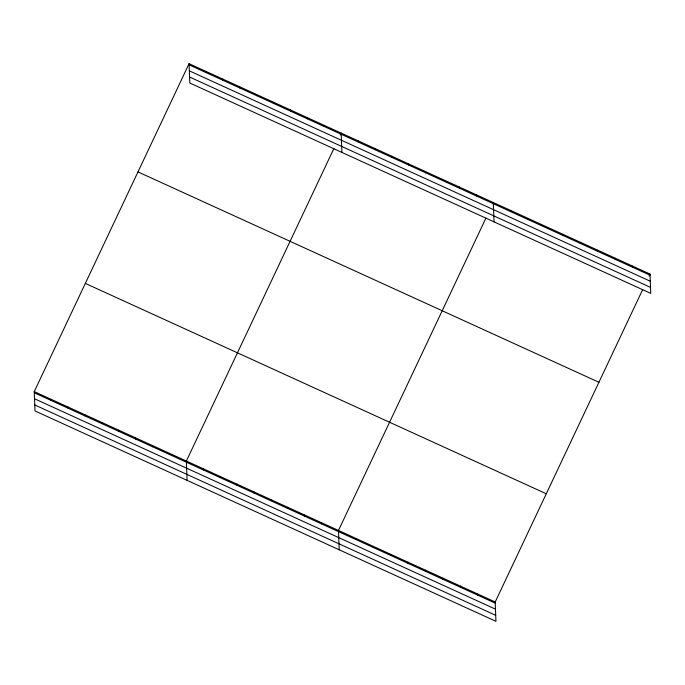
<?xml version="1.0" encoding="UTF-8"?>
<svg xmlns="http://www.w3.org/2000/svg" width="685" height="685" viewBox="0 0 685 685"><rect width="100%" height="100%" fill="white"/><g stroke="black" fill="none" stroke-linecap="round" stroke-linejoin="round"><path stroke-width="1.03" d="M642.71 289.515L495.195 601.987L495.931 621.312L34.995 410.949L34.25 391.614L189.069 63.688L650.005 274.051L650.75 293.385L189.805 83.013L189.069 63.688M333.878 148.568L186.363 461.039L187.099 480.365M340.265 135.039L341.173 133.104L341.918 152.438M485.99 217.993L338.476 530.464L339.212 549.79M649.097 275.986L650.005 274.051M189.111 64.852L650.056 275.224M189.343 70.846L650.279 281.218M189.582 77.02L650.519 287.392M137.976 171.901L598.921 382.273M85.342 283.402L546.279 493.774M34.25 391.614L495.195 601.987M34.293 392.788L495.238 603.151M34.524 398.773L495.469 609.145M34.764 404.955L495.7 615.318M632.597 266.105L632.64 267.278M615.181 258.159L615.224 259.324M597.765 250.213L597.808 251.378M580.358 242.267L580.4 243.432M562.942 234.321L562.984 235.486M545.525 226.375L545.568 227.54M528.118 218.421L528.161 219.594M510.702 210.475L510.745 211.639M493.286 202.529L494.031 221.854M476.383 194.814L476.435 195.978M477.779 594.041L477.822 595.205M459.481 187.099L459.532 188.272M460.363 586.095L460.406 587.259M442.587 179.393L442.63 180.557M442.955 578.149L442.998 579.313M425.685 171.678L425.727 172.843M425.539 570.194L425.582 571.367M408.782 163.963L408.825 165.128M408.123 562.248L408.166 563.421M391.88 156.248L391.923 157.413M390.715 554.302L390.758 555.466M374.978 148.534L375.02 149.698M358.075 140.819L358.127 141.983M373.299 546.356L373.342 547.52M355.883 538.41L355.926 539.574M324.279 125.398L324.322 126.562M307.377 117.683L307.419 118.847M321.573 522.749L321.616 523.914M290.474 109.968L290.517 111.133M304.671 515.034L304.714 516.199M273.572 102.253L273.615 103.418M287.768 507.32L287.811 508.484M256.669 94.539L256.712 95.703M270.866 499.605L270.909 500.778M239.767 86.824L239.81 87.988M253.964 491.89L254.007 493.063M222.865 79.109L222.916 80.282M237.061 484.184L237.113 485.348M205.971 71.403L206.014 72.567M220.159 476.469L220.21 477.633M203.265 468.754L203.308 469.919M169.46 453.324L169.503 454.489M152.558 445.61L152.601 446.783M135.656 437.895L135.698 439.068M118.753 430.189L118.805 431.353M101.851 422.474L101.902 423.638M84.957 414.759L85 415.923M68.055 407.044L68.098 408.209M51.152 399.329L51.195 400.494"/></g></svg>
